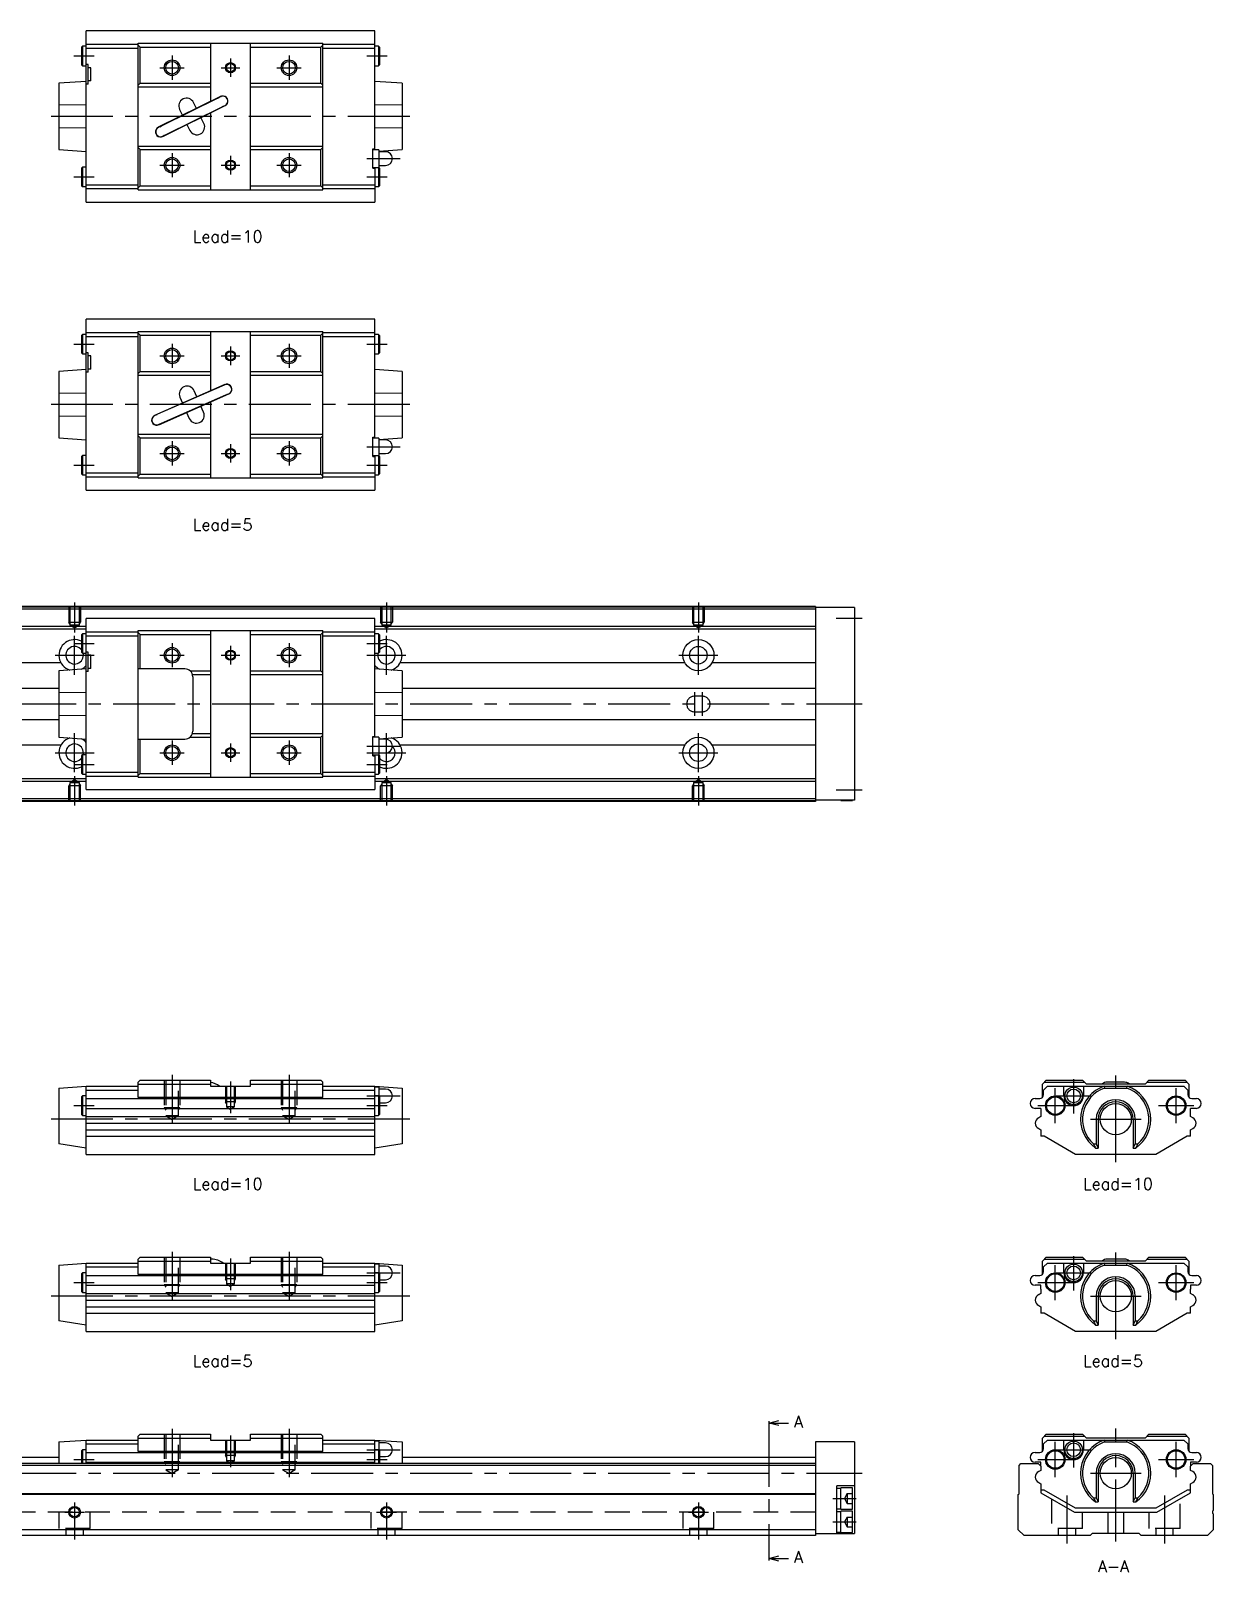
# Model space of a CAD drawing. Extents: x -1 to 521, y -8 to 396.
# Drawn here: x 217.9 to 521.1, y 0.6 to 395.8 of the extents above; entities that cross this region are included whole.
import ezdxf

# ---------------------------------------------------------------- set-up
doc = ezdxf.new("R2010")
doc.units = 0
doc.header["$LTSCALE"] = 0.5
doc.linetypes.add('CENTER', pattern=[50.8, 31.75, -6.35, 6.35, -6.35])
doc.linetypes.add('DASHED', pattern=[19.05, 12.7, -6.35])
for name, color, linetype in [('MSM_CENTER', 1, 'CENTER'), ('MSM_CONTINUOUS', 7, 'CONTINUOUS'), ('MSM_DASHED', 4, 'DASHED'), ('MSM_NARROW', 5, 'CONTINUOUS'), ('MSM_PART_NUMBER', 7, 'CONTINUOUS')]:
    doc.layers.add(name, color=color, linetype=linetype)
doc.styles.get("Standard").update_dxf_attribs({"font": 'txt.shx', "height": 1, "bigfont": 'bigfont.shx'})

msp = doc.modelspace()

# ---------------------------------------------------------------- linework, layer by layer
at = {"layer": 'MSM_CENTER'}
for p, q in [((228.91, 389.38), (234.11, 389.38)), ((254.11, 389.48), (254.11, 383.28)), ((269.11, 388.75), (269.11, 384.02)), ((284.11, 389.48), (284.11, 383.28)), ((304.11, 389.38), (309.31, 389.38)), ((251.01, 386.38), (257.21, 386.38)), ((266.74, 386.38), (271.47, 386.38)), ((281.01, 386.38), (287.21, 386.38)), ((315.11, 373.88), (223.11, 373.88)), ((254.11, 364.48), (254.11, 358.28)), ((269.11, 363.75), (269.11, 359.02)), ((284.11, 364.48), (284.11, 358.28)), ((251.01, 361.38), (257.21, 361.38)), ((266.74, 361.38), (271.47, 361.38)), ((281.01, 361.38), (287.21, 361.38)), ((304.11, 363.08), (312.61, 363.08)), ((228.91, 358.38), (234.11, 358.38)), ((304.11, 358.38), (309.31, 358.38)), ((228.91, 315.48), (234.11, 315.48)), ((251.01, 312.48), (257.21, 312.48)), ((254.11, 315.58), (254.11, 309.38)), ((266.74, 312.48), (271.47, 312.48)), ((269.11, 314.85), (269.11, 310.12)), ((281.01, 312.48), (287.21, 312.48)), ((284.11, 315.58), (284.11, 309.38)), ((304.11, 315.48), (309.31, 315.48)), ((315.11, 299.98), (223.11, 299.98)), ((254.11, 290.58), (254.11, 284.38)), ((269.11, 289.85), (269.11, 285.12)), ((284.11, 290.58), (284.11, 284.38)), ((304.11, 289.18), (312.61, 289.18)), ((251.01, 287.48), (257.21, 287.48)), ((266.74, 287.48), (271.47, 287.48)), ((281.01, 287.48), (287.21, 287.48)), ((228.91, 284.48), (234.11, 284.48)), ((304.11, 284.48), (309.31, 284.48)), ((229.11, 249.23), (229.11, 241.6)), ((309.11, 249.23), (309.11, 241.6)), ((389.11, 249.23), (389.11, 241.6)), ((424.41, 245.23), (431.11, 245.23)), ((228.91, 238.73), (234.11, 238.73)), ((229.11, 230.73), (229.11, 240.73)), ((254.11, 238.83), (254.11, 232.63)), ((269.11, 238.1), (269.11, 233.37)), ((284.11, 238.83), (284.11, 232.63)), ((304.11, 238.73), (309.31, 238.73)), ((309.11, 230.73), (309.11, 240.73)), ((389.11, 230.73), (389.11, 240.73)), ((224.11, 235.73), (234.11, 235.73)), ((251.01, 235.73), (257.21, 235.73)), ((266.74, 235.73), (271.47, 235.73)), ((281.01, 235.73), (287.21, 235.73)), ((304.11, 235.73), (314.11, 235.73)), ((384.11, 235.73), (394.11, 235.73)), ((388.11, 226.23), (388.11, 220.23)), ((390.11, 226.23), (390.11, 220.23)), ((86.61, 223.23), (431.11, 223.23)), ((229.11, 205.73), (229.11, 215.73)), ((254.11, 213.83), (254.11, 207.63)), ((284.11, 213.83), (284.11, 207.63)), ((309.11, 205.73), (309.11, 215.73)), ((389.11, 205.73), (389.11, 215.73)), ((224.11, 210.73), (234.11, 210.73)), ((251.01, 210.73), (257.21, 210.73)), ((266.74, 210.73), (271.47, 210.73)), ((269.11, 213.1), (269.11, 208.37)), ((281.01, 210.73), (287.21, 210.73)), ((304.11, 212.43), (312.61, 212.43)), ((304.11, 210.73), (314.11, 210.73)), ((384.11, 210.73), (394.11, 210.73)), ((228.91, 207.73), (234.11, 207.73)), ((304.11, 207.73), (309.31, 207.73)), ((229.11, 204.74), (229.11, 197.23)), ((309.11, 204.74), (309.11, 197.23)), ((389.11, 204.74), (389.11, 197.23)), ((424.41, 201.23), (431.11, 201.23)), ((254.11, 128.1), (254.11, 115.71)), ((284.11, 128.1), (284.11, 115.71)), ((485.35, 127), (485.35, 118.25)), ((496.15, 105.75), (496.15, 128.05)), ((269.11, 126.45), (269.11, 118.29)), ((304.11, 122.75), (312.61, 122.75)), ((480.65, 115.75), (480.65, 124.75)), ((480.85, 122.75), (489.85, 122.75)), ((511.65, 115.75), (511.65, 124.75)), ((228.91, 120.25), (234.11, 120.25)), ((304.11, 120.25), (309.31, 120.25)), ((476.15, 120.25), (485.15, 120.25)), ((507.15, 120.25), (516.15, 120.25)), ((315.11, 116.75), (223.11, 116.75)), ((489.65, 116.75), (502.65, 116.75)), ((254.11, 82.72), (254.11, 70.34)), ((269.11, 81.07), (269.11, 72.91)), ((284.11, 82.72), (284.11, 70.34)), ((480.65, 70.37), (480.65, 79.37)), ((485.35, 81.62), (485.35, 72.87)), ((496.15, 60.37), (496.15, 82.67)), ((511.65, 70.37), (511.65, 79.37)), ((304.11, 77.37), (312.61, 77.37)), ((480.85, 77.37), (489.85, 77.37)), ((315.11, 71.37), (223.11, 71.37)), ((228.91, 74.87), (234.11, 74.87)), ((304.11, 74.87), (309.31, 74.87)), ((476.15, 74.87), (485.15, 74.87)), ((489.65, 71.37), (502.65, 71.37)), ((507.15, 74.87), (516.15, 74.87)), ((254.11, 37.35), (254.11, 24.96)), ((269.11, 35.7), (269.11, 27.54)), ((284.11, 37.35), (284.11, 24.96)), ((407.2, 38.36), (407.2, 4.63)), ((485.35, 36.25), (485.35, 27.5)), ((496.15, 8.5), (496.15, 37.5)), ((304.11, 32), (312.61, 32)), ((480.65, 25), (480.65, 34)), ((480.85, 32), (489.85, 32)), ((511.65, 25), (511.65, 34)), ((228.91, 29.5), (234.11, 29.5)), ((304.11, 29.5), (309.31, 29.5)), ((476.15, 29.5), (485.15, 29.5)), ((507.15, 29.5), (516.15, 29.5)), ((86.61, 26), (431.11, 26)), ((489.65, 26), (502.65, 26)), ((483.65, 20.29), (483.65, 8)), ((508.65, 20.29), (508.65, 8)), ((226.57, 16), (231.64, 16)), ((229.11, 18.5), (229.11, 9)), ((306.57, 16), (311.64, 16)), ((309.11, 18.5), (309.11, 9)), ((386.53, 16), (391.68, 16)), ((389.11, 18.5), (389.11, 9)), ((423.61, 19.5), (429.61, 19.5)), ((423.61, 13.5), (429.61, 13.5))]:
    msp.add_line(p, q, dxfattribs=at)
at = {"layer": 'MSM_CONTINUOUS'}
for p, q in [((306.11, 395.83), (232.11, 395.83)), ((232.11, 351.93), (232.11, 395.83)), ((306.11, 365.33), (306.11, 395.83)), ((231.16, 391.88), (230.91, 391.63)), ((230.91, 391.63), (230.91, 387.13)), ((232.11, 391.88), (231.16, 391.88)), ((231.16, 391.88), (231.16, 386.88)), ((232.11, 392.38), (245.41, 392.38)), ((232.11, 391.38), (245.41, 391.38)), ((245.41, 355.08), (245.41, 392.68)), ((245.41, 392.68), (292.81, 392.68)), ((245.91, 391.68), (245.41, 392.18)), ((245.91, 382.38), (245.91, 391.68)), ((245.91, 391.68), (264.01, 391.68)), ((264.01, 392.68), (264.01, 377.73)), ((274.21, 355.08), (274.21, 392.68)), ((274.21, 391.68), (292.31, 391.68)), ((292.81, 392.18), (292.31, 391.68)), ((292.31, 382.38), (292.31, 391.68)), ((292.81, 355.08), (292.81, 392.68)), ((292.81, 392.38), (306.11, 392.38)), ((292.81, 391.38), (306.11, 391.38)), ((307.06, 391.88), (306.11, 391.88)), ((307.06, 391.88), (307.06, 386.88)), ((307.31, 391.63), (307.06, 391.88)), ((307.31, 391.63), (307.31, 387.13)), ((230.91, 387.13), (231.16, 386.88)), ((231.16, 386.88), (232.11, 386.88)), ((232.61, 387.18), (232.11, 387.18)), ((232.61, 382.18), (232.61, 387.18)), ((233.31, 386.38), (232.61, 386.38)), ((233.31, 382.98), (233.31, 386.38)), ((306.11, 386.88), (307.06, 386.88)), ((307.06, 386.88), (307.31, 387.13)), ((232.11, 382.88), (225.11, 382.38)), ((225.11, 382.38), (225.11, 365.38)), ((232.61, 382.18), (232.11, 382.18)), ((233.31, 382.98), (232.61, 382.98)), ((245.41, 381.88), (245.91, 382.38)), ((245.41, 381.48), (264.01, 381.48)), ((245.91, 382.38), (264.01, 382.38)), ((274.21, 382.38), (292.31, 382.38)), ((274.21, 381.48), (292.81, 381.48)), ((292.31, 382.38), (292.81, 381.88)), ((313.11, 382.38), (306.11, 382.88)), ((313.11, 382.38), (313.11, 365.38)), ((232.11, 376.84), (225.11, 376.76)), ((266.58, 379), (250.58, 371.1)), ((265.87, 378.59), (251.34, 371.42)), ((251.73, 368.77), (267.73, 376.67)), ((252.44, 369.18), (266.98, 376.35)), ((256.03, 375.69), (256.79, 374.16)), ((260.37, 375.93), (259.62, 377.46)), ((265.87, 378.59), (266.2, 378.72)), ((266.6, 378.95), (266.29, 378.8)), ((267.28, 376.54), (266.98, 376.35)), ((267.39, 376.55), (267.71, 376.71)), ((313.11, 376.76), (306.11, 376.84)), ((257.94, 371.83), (258.69, 370.31)), ((262.28, 372.08), (261.52, 373.6)), ((264.01, 374.83), (264.01, 355.08)), ((225.11, 371.01), (232.11, 370.93)), ((250.92, 371.21), (250.6, 371.05)), ((251.03, 371.23), (251.34, 371.42)), ((251.71, 368.81), (252.02, 368.97)), ((252.11, 369.05), (252.44, 369.18)), ((306.11, 370.93), (313.11, 371.01)), ((225.11, 365.38), (232.11, 364.88)), ((245.41, 366.28), (264.01, 366.28)), ((245.91, 365.38), (245.41, 365.88)), ((245.91, 365.38), (264.01, 365.38)), ((245.91, 356.08), (245.91, 365.38)), ((274.21, 366.28), (292.81, 366.28)), ((274.21, 365.38), (292.31, 365.38)), ((292.81, 365.88), (292.31, 365.38)), ((292.31, 356.08), (292.31, 365.38)), ((305.61, 365.58), (306.11, 365.58)), ((305.61, 360.58), (305.61, 365.58)), ((307.11, 365.33), (305.61, 365.33)), ((307.11, 364.95), (313.11, 365.38)), ((307.11, 365.33), (307.11, 360.83)), ((308.86, 364.83), (307.11, 364.83)), ((231.16, 360.88), (230.91, 360.63)), ((230.91, 360.63), (230.91, 356.13)), ((231.16, 360.88), (231.16, 355.88)), ((232.11, 360.88), (231.16, 360.88)), ((305.61, 360.83), (307.11, 360.83)), ((305.61, 360.58), (306.11, 360.58)), ((306.11, 360.83), (306.11, 351.93)), ((307.06, 360.83), (307.06, 355.88)), ((307.11, 361.33), (308.86, 361.33)), ((307.31, 360.63), (307.11, 360.83)), ((307.31, 360.63), (307.31, 356.13)), ((230.91, 356.13), (231.16, 355.88)), ((231.16, 355.88), (232.11, 355.88)), ((232.11, 356.38), (245.41, 356.38)), ((245.41, 355.58), (245.91, 356.08)), ((245.91, 356.08), (264.01, 356.08)), ((274.21, 356.08), (292.31, 356.08)), ((292.31, 356.08), (292.81, 355.58)), ((292.81, 356.38), (306.11, 356.38)), ((306.11, 355.88), (307.06, 355.88)), ((307.06, 355.88), (307.31, 356.13)), ((232.11, 355.38), (245.41, 355.38)), ((232.11, 351.93), (306.11, 351.93)), ((245.41, 355.08), (292.81, 355.08)), ((292.81, 355.38), (306.11, 355.38)), ((306.11, 321.93), (232.11, 321.93)), ((232.11, 278.03), (232.11, 321.93)), ((306.11, 291.43), (306.11, 321.93)), ((231.16, 317.98), (230.91, 317.73)), ((230.91, 317.73), (230.91, 313.23)), ((232.11, 317.98), (231.16, 317.98)), ((231.16, 317.98), (231.16, 312.98)), ((232.11, 318.48), (245.41, 318.48)), ((232.11, 317.48), (245.41, 317.48)), ((245.41, 281.18), (245.41, 318.78)), ((245.41, 318.78), (292.81, 318.78)), ((245.91, 317.78), (245.41, 318.28)), ((245.91, 308.48), (245.91, 317.78)), ((245.91, 317.78), (264.01, 317.78)), ((264.01, 318.78), (264.01, 303.53)), ((274.21, 281.18), (274.21, 318.78)), ((274.21, 317.78), (292.31, 317.78)), ((292.81, 318.28), (292.31, 317.78)), ((292.31, 308.48), (292.31, 317.78)), ((292.81, 281.18), (292.81, 318.78)), ((292.81, 318.48), (306.11, 318.48)), ((292.81, 317.48), (306.11, 317.48)), ((307.06, 317.98), (306.11, 317.98)), ((307.06, 317.98), (307.06, 312.98)), ((307.31, 317.73), (307.06, 317.98)), ((307.31, 317.73), (307.31, 313.23)), ((230.91, 313.23), (231.16, 312.98)), ((231.16, 312.98), (232.11, 312.98)), ((232.61, 313.28), (232.11, 313.28)), ((232.61, 308.28), (232.61, 313.28)), ((233.31, 312.48), (232.61, 312.48)), ((233.31, 309.08), (233.31, 312.48)), ((306.11, 312.98), (307.06, 312.98)), ((307.06, 312.98), (307.31, 313.23)), ((232.11, 308.98), (225.11, 308.48)), ((225.11, 308.48), (225.11, 291.48)), ((232.61, 308.28), (232.11, 308.28)), ((233.31, 309.08), (232.61, 309.08)), ((245.41, 307.98), (245.91, 308.48)), ((245.91, 308.48), (264.01, 308.48)), ((274.21, 308.48), (292.31, 308.48)), ((292.31, 308.48), (292.81, 307.98)), ((313.11, 308.48), (306.11, 308.98)), ((313.11, 308.48), (313.11, 291.48)), ((245.41, 307.58), (264.01, 307.58)), ((267.63, 305.12), (249.63, 297.22)), ((266.9, 304.75), (250.4, 297.51)), ((267.65, 305.08), (267.33, 304.93)), ((274.21, 307.58), (292.81, 307.58)), ((232.11, 302.94), (225.11, 302.86)), ((250.68, 294.84), (268.68, 302.74)), ((251.41, 295.22), (267.91, 302.46)), ((256.12, 301.93), (256.8, 300.37)), ((260.46, 301.98), (259.78, 303.53)), ((264.01, 300.69), (264.01, 281.18)), ((268.33, 302.64), (268.66, 302.79)), ((313.11, 302.86), (306.11, 302.94)), ((225.11, 297.11), (232.11, 297.03)), ((249.98, 297.32), (249.65, 297.18)), ((257.85, 297.99), (258.53, 296.43)), ((262.19, 298.04), (261.51, 299.6)), ((306.11, 297.03), (313.11, 297.11)), ((250.66, 294.89), (250.98, 295.03)), ((225.11, 291.48), (232.11, 290.98)), ((245.41, 292.38), (264.01, 292.38)), ((245.91, 291.48), (245.41, 291.98)), ((245.91, 291.48), (264.01, 291.48)), ((245.91, 282.18), (245.91, 291.48)), ((274.21, 292.38), (292.81, 292.38)), ((274.21, 291.48), (292.31, 291.48)), ((292.81, 291.98), (292.31, 291.48)), ((292.31, 282.18), (292.31, 291.48)), ((305.61, 291.68), (306.11, 291.68)), ((305.61, 286.68), (305.61, 291.68)), ((307.11, 291.43), (305.61, 291.43)), ((307.11, 291.05), (313.11, 291.48)), ((307.11, 291.43), (307.11, 286.93)), ((308.86, 290.93), (307.11, 290.93)), ((231.16, 286.98), (230.91, 286.73)), ((230.91, 286.73), (230.91, 282.23)), ((231.16, 286.98), (231.16, 281.98)), ((232.11, 286.98), (231.16, 286.98)), ((305.61, 286.93), (307.11, 286.93)), ((305.61, 286.68), (306.11, 286.68)), ((306.11, 286.93), (306.11, 278.03)), ((307.06, 286.93), (307.06, 281.98)), ((307.11, 287.43), (308.86, 287.43)), ((307.31, 286.73), (307.11, 286.93)), ((307.31, 286.73), (307.31, 282.23)), ((230.91, 282.23), (231.16, 281.98)), ((231.16, 281.98), (232.11, 281.98)), ((232.11, 282.48), (245.41, 282.48)), ((232.11, 281.48), (245.41, 281.48)), ((245.41, 281.68), (245.91, 282.18)), ((245.41, 281.18), (292.81, 281.18)), ((245.91, 282.18), (264.01, 282.18)), ((274.21, 282.18), (292.31, 282.18)), ((292.31, 282.18), (292.81, 281.68)), ((292.81, 282.48), (306.11, 282.48)), ((292.81, 281.48), (306.11, 281.48)), ((306.11, 281.98), (307.06, 281.98)), ((307.06, 281.98), (307.31, 282.23)), ((232.11, 278.03), (306.11, 278.03)), ((419.11, 248.23), (119.11, 248.23)), ((419.11, 248.03), (119.11, 248.03)), ((419.11, 247.53), (119.11, 247.53)), ((306.11, 245.18), (232.11, 245.18)), ((232.11, 201.28), (232.11, 245.18)), ((306.11, 214.68), (306.11, 245.18)), ((419.11, 248.23), (419.11, 198.23)), ((429.11, 247.93), (419.11, 247.93)), ((425.61, 247.93), (425.61, 247.98)), ((428.61, 247.98), (425.61, 247.98)), ((428.61, 247.93), (428.61, 247.98)), ((429.11, 247.93), (429.11, 198.53)), ((232.11, 243.13), (119.11, 243.13)), ((232.11, 242.43), (119.11, 242.43)), ((231.16, 241.23), (230.91, 240.98)), ((232.11, 241.23), (231.16, 241.23)), ((231.16, 241.23), (231.16, 236.23)), ((232.11, 241.73), (245.41, 241.73)), ((245.41, 242.03), (292.81, 242.03)), ((245.41, 204.43), (245.41, 242.03)), ((245.91, 241.03), (245.41, 241.53)), ((264.01, 242.03), (264.01, 204.43)), ((274.21, 204.43), (274.21, 242.03)), ((292.81, 241.53), (292.31, 241.03)), ((292.81, 204.43), (292.81, 242.03)), ((292.81, 241.73), (306.11, 241.73)), ((419.11, 243.13), (306.11, 243.13)), ((419.11, 242.43), (306.11, 242.43)), ((307.06, 241.23), (306.11, 241.23)), ((307.06, 241.23), (307.06, 236.23)), ((307.31, 240.98), (307.06, 241.23)), ((230.91, 240.98), (230.91, 236.48)), ((232.11, 240.73), (245.41, 240.73)), ((245.91, 241.03), (264.01, 241.03)), ((245.91, 232.23), (245.91, 241.03)), ((274.21, 241.03), (292.31, 241.03)), ((292.31, 231.73), (292.31, 241.03)), ((292.81, 240.73), (306.11, 240.73)), ((307.31, 240.98), (307.31, 236.48)), ((225.62, 233.77), (152.59, 233.77)), ((230.91, 236.48), (231.16, 236.23)), ((231.16, 236.23), (232.11, 236.23)), ((232.61, 236.53), (232.11, 236.53)), ((232.61, 231.53), (232.61, 236.53)), ((233.31, 235.73), (232.61, 235.73)), ((233.31, 232.33), (233.31, 235.73)), ((306.11, 236.23), (307.06, 236.23)), ((307.06, 236.23), (307.31, 236.48)), ((385.62, 233.77), (312.59, 233.77)), ((419.11, 233.77), (392.59, 233.77)), ((232.11, 232.23), (225.11, 231.73)), ((225.11, 231.73), (225.11, 214.73)), ((232.61, 231.53), (232.11, 231.53)), ((233.31, 232.33), (232.61, 232.33)), ((257.41, 232.23), (245.41, 232.23)), ((258.73, 231.73), (264.01, 231.73)), ((259.31, 230.83), (264.01, 230.83)), ((259.41, 230.23), (259.41, 216.23)), ((274.21, 231.73), (292.31, 231.73)), ((274.21, 230.83), (292.81, 230.83)), ((292.31, 231.73), (292.81, 231.23)), ((313.11, 231.73), (306.11, 232.23)), ((313.11, 231.73), (313.11, 214.73)), ((225.11, 227.23), (128.61, 227.23)), ((232.11, 226.19), (225.11, 226.11)), ((313.11, 226.11), (306.11, 226.19)), ((419.11, 227.23), (313.11, 227.23)), ((128.61, 219.23), (225.11, 219.23)), ((225.11, 220.36), (232.11, 220.28)), ((306.11, 220.28), (313.11, 220.36)), ((313.11, 219.23), (419.11, 219.23)), ((225.11, 214.73), (232.11, 214.23)), ((245.41, 214.23), (257.41, 214.23)), ((245.91, 205.43), (245.91, 214.23)), ((258.73, 214.73), (264.01, 214.73)), ((259.31, 215.63), (264.01, 215.63)), ((274.21, 215.63), (292.81, 215.63)), ((274.21, 214.73), (292.31, 214.73)), ((292.81, 215.23), (292.31, 214.73)), ((292.31, 205.43), (292.31, 214.73)), ((305.61, 214.93), (306.11, 214.93)), ((305.61, 209.93), (305.61, 214.93)), ((307.11, 214.68), (305.61, 214.68)), ((307.11, 214.3), (313.11, 214.73)), ((307.11, 214.68), (307.11, 210.18)), ((308.86, 214.18), (307.11, 214.18)), ((225.62, 212.69), (152.59, 212.69)), ((231.16, 210.23), (230.91, 209.98)), ((230.91, 209.98), (230.91, 205.48)), ((231.16, 210.23), (231.16, 205.23)), ((232.11, 210.23), (231.16, 210.23)), ((305.61, 210.18), (307.11, 210.18)), ((305.61, 209.93), (306.11, 209.93)), ((306.11, 210.18), (306.11, 201.28)), ((307.06, 210.18), (307.06, 205.23)), ((307.11, 210.68), (308.86, 210.68)), ((307.31, 209.98), (307.11, 210.18)), ((307.31, 209.98), (307.31, 205.48)), ((385.62, 212.69), (312.59, 212.69)), ((419.11, 212.69), (392.59, 212.69)), ((232.11, 205.73), (245.41, 205.73)), ((292.81, 205.73), (306.11, 205.73)), ((232.11, 204.03), (119.11, 204.03)), ((232.11, 203.33), (119.11, 203.33)), ((230.91, 205.48), (231.16, 205.23)), ((231.16, 205.23), (232.11, 205.23)), ((232.11, 204.73), (245.41, 204.73)), ((245.41, 204.93), (245.91, 205.43)), ((245.41, 204.43), (292.81, 204.43)), ((245.91, 205.43), (264.01, 205.43)), ((274.21, 205.43), (292.31, 205.43)), ((292.31, 205.43), (292.81, 204.93)), ((292.81, 204.73), (306.11, 204.73)), ((306.11, 205.23), (307.06, 205.23)), ((419.11, 204.03), (306.11, 204.03)), ((419.11, 203.33), (306.11, 203.33)), ((307.06, 205.23), (307.31, 205.48)), ((419.11, 198.93), (119.11, 198.93)), ((419.11, 198.43), (119.11, 198.43)), ((419.11, 198.23), (119.11, 198.23)), ((232.11, 201.28), (306.11, 201.28)), ((429.11, 198.53), (419.11, 198.53)), ((425.61, 198.48), (428.61, 198.48)), ((428.61, 198.48), (428.61, 198.53)), ((245.41, 126.25), (245.91, 126.75)), ((245.91, 126.75), (264.01, 126.75)), ((264.01, 126.75), (264.01, 125.25)), ((274.21, 125.25), (274.21, 126.75)), ((274.21, 126.75), (292.31, 126.75)), ((292.31, 126.75), (292.81, 126.25)), ((478.34, 126.75), (477.34, 125.75)), ((478.34, 126.75), (487.65, 126.75)), ((488.55, 125.85), (487.65, 126.75)), ((504.65, 126.75), (503.75, 125.85)), ((504.65, 126.75), (513.94, 126.75)), ((514.94, 125.75), (513.94, 126.75)), ((225.11, 124.75), (232.11, 125.25)), ((225.11, 124.75), (225.11, 110.43)), ((231.16, 122.75), (230.91, 122.5)), ((232.11, 122.75), (231.16, 122.75)), ((231.16, 122.75), (231.16, 117.75)), ((232.11, 125.25), (245.41, 125.25)), ((232.11, 107.75), (232.11, 125.25)), ((232.11, 124.25), (245.41, 124.25)), ((245.41, 122.33), (245.41, 126.25)), ((245.41, 125.75), (264.01, 125.75)), ((264.01, 125.25), (274.21, 125.25)), ((274.21, 125.75), (292.81, 125.75)), ((292.81, 122.33), (292.81, 126.25)), ((292.81, 125.25), (306.11, 125.25)), ((292.81, 124.25), (306.11, 124.25)), ((306.11, 125.25), (313.11, 124.75)), ((306.11, 107.75), (306.11, 125.25)), ((307.11, 125), (306.11, 125)), ((307.06, 122.75), (306.11, 122.75)), ((307.31, 122.5), (307.06, 122.75)), ((307.06, 122.75), (307.06, 117.75)), ((307.11, 125), (307.11, 122.7)), ((308.86, 124.5), (307.11, 124.5)), ((313.11, 124.75), (313.11, 110.43)), ((477.34, 122.33), (477.34, 125.75)), ((477.65, 124.25), (478.65, 125.25)), ((477.65, 123.05), (477.65, 124.25)), ((477.84, 126.25), (488.15, 126.25)), ((478.65, 125.25), (513.65, 125.25)), ((482.85, 122.75), (482.85, 125.25)), ((487.85, 125.25), (487.85, 122.75)), ((488.55, 125.85), (503.75, 125.85)), ((493.19, 125.25), (493.27, 124.75)), ((493.27, 124.75), (499.02, 124.75)), ((493.9, 126.25), (493.83, 126.24)), ((498.39, 126.25), (493.9, 126.25)), ((499.02, 124.75), (499.1, 125.25)), ((504.15, 126.25), (514.44, 126.25)), ((513.65, 125.25), (514.65, 124.25)), ((514.65, 124.25), (514.65, 123.05)), ((514.94, 125.75), (514.94, 122.33)), ((230.91, 122.5), (230.91, 118)), ((232.11, 122.05), (306.11, 122.05)), ((232.11, 119.55), (306.11, 119.55)), ((292.81, 122.33), (245.41, 122.33)), ((307.31, 122.5), (307.31, 118)), ((307.31, 121), (308.86, 121)), ((475.45, 122.05), (476.65, 122.05)), ((476.95, 119.55), (475.45, 119.55)), ((476.95, 119.55), (476.95, 117.47)), ((516.85, 119.55), (515.35, 119.55)), ((515.35, 117.47), (515.35, 119.55)), ((515.65, 122.05), (516.85, 122.05)), ((230.91, 118), (231.16, 117.75)), ((231.16, 117.75), (232.11, 117.75)), ((232.11, 117.47), (306.11, 117.47)), ((232.11, 115.75), (306.11, 115.75)), ((306.11, 117.75), (307.06, 117.75)), ((307.06, 117.75), (307.31, 118)), ((476.95, 117.47), (476.39, 117.15)), ((491.15, 116.75), (491.15, 110.43)), ((491.65, 116.75), (491.65, 109.37)), ((500.65, 116.75), (500.65, 109.37)), ((501.15, 116.75), (501.15, 110.43)), ((515.91, 117.15), (515.35, 117.47)), ((232.11, 114.02), (306.11, 114.02)), ((232.11, 112.41), (306.11, 112.41)), ((476.39, 114.35), (476.95, 114.02)), ((476.95, 114.02), (476.95, 112.41)), ((477.8, 112.41), (476.95, 112.41)), ((485.87, 107.75), (477.8, 112.41)), ((514.5, 112.41), (506.42, 107.75)), ((515.35, 112.41), (514.5, 112.41)), ((515.35, 114.02), (515.91, 114.35)), ((515.35, 112.41), (515.35, 114.02)), ((232.11, 109.37), (225.11, 110.43)), ((232.11, 107.75), (306.11, 107.75)), ((313.11, 110.43), (306.11, 109.37)), ((506.42, 107.75), (485.87, 107.75)), ((490.46, 110.43), (491.15, 110.43)), ((490.99, 109.37), (491.65, 109.37)), ((491.15, 110.43), (491.65, 109.37)), ((500.65, 109.37), (501.15, 110.43)), ((500.65, 109.37), (501.3, 109.37)), ((501.15, 110.43), (501.83, 110.43)), ((225.11, 79.37), (232.11, 79.87)), ((225.11, 79.37), (225.11, 65.05)), ((232.11, 79.87), (245.41, 79.87)), ((232.11, 62.37), (232.11, 79.87)), ((245.41, 80.87), (245.91, 81.37)), ((245.41, 76.96), (245.41, 80.87)), ((245.41, 80.37), (264.01, 80.37)), ((245.91, 81.37), (264.01, 81.37)), ((264.01, 81.37), (264.01, 79.87)), ((264.26, 80.87), (264.01, 80.87)), ((264.01, 79.87), (274.21, 79.87)), ((274.21, 79.87), (274.21, 81.37)), ((274.21, 81.37), (292.31, 81.37)), ((274.21, 80.37), (292.81, 80.37)), ((292.31, 81.37), (292.81, 80.87)), ((292.81, 76.96), (292.81, 80.87)), ((292.81, 79.87), (306.11, 79.87)), ((306.11, 79.87), (313.11, 79.37)), ((306.11, 62.37), (306.11, 79.87)), ((307.11, 79.62), (306.11, 79.62)), ((307.11, 79.62), (307.11, 77.32)), ((308.86, 79.12), (307.11, 79.12)), ((313.11, 79.37), (313.11, 65.05)), ((478.34, 81.37), (477.34, 80.37)), ((477.34, 76.96), (477.34, 80.37)), ((477.65, 78.87), (478.65, 79.87)), ((477.84, 80.87), (488.15, 80.87)), ((478.34, 81.37), (487.65, 81.37)), ((478.65, 79.87), (513.65, 79.87)), ((482.85, 77.37), (482.85, 79.87)), ((488.55, 80.47), (487.65, 81.37)), ((487.85, 79.87), (487.85, 77.37)), ((488.55, 80.47), (503.75, 80.47)), ((493.19, 79.87), (493.27, 79.37)), ((493.27, 79.37), (499.02, 79.37)), ((493.9, 80.87), (493.83, 80.87)), ((498.39, 80.87), (493.9, 80.87)), ((499.02, 79.37), (499.1, 79.87)), ((504.65, 81.37), (503.75, 80.47)), ((504.15, 80.87), (514.44, 80.87)), ((504.65, 81.37), (513.94, 81.37)), ((513.65, 79.87), (514.65, 78.87)), ((514.94, 80.37), (513.94, 81.37)), ((514.94, 80.37), (514.94, 76.96)), ((231.16, 77.37), (230.91, 77.12)), ((230.91, 77.12), (230.91, 72.62)), ((232.11, 77.37), (231.16, 77.37)), ((231.16, 77.37), (231.16, 72.37)), ((232.11, 78.87), (245.41, 78.87)), ((232.11, 76.67), (306.11, 76.67)), ((292.81, 76.96), (245.41, 76.96)), ((292.81, 78.87), (306.11, 78.87)), ((307.06, 77.37), (306.11, 77.37)), ((307.31, 77.12), (307.06, 77.37)), ((307.06, 77.37), (307.06, 72.37)), ((307.31, 77.12), (307.31, 72.62)), ((307.31, 75.62), (308.86, 75.62)), ((475.45, 76.67), (476.65, 76.67)), ((477.65, 77.67), (477.65, 78.87)), ((514.65, 78.87), (514.65, 77.67)), ((515.65, 76.67), (516.85, 76.67)), ((230.91, 72.62), (231.16, 72.37)), ((231.16, 72.37), (232.11, 72.37)), ((232.11, 74.17), (306.11, 74.17)), ((232.11, 72.1), (306.11, 72.1)), ((306.11, 72.37), (307.06, 72.37)), ((307.06, 72.37), (307.31, 72.62)), ((476.95, 74.17), (475.45, 74.17)), ((476.95, 72.1), (476.39, 71.77)), ((476.95, 73.17), (476.95, 74.17)), ((476.95, 73.17), (476.95, 72.1)), ((491.15, 71.37), (491.15, 65.05)), ((491.65, 71.37), (491.65, 63.99)), ((500.65, 71.37), (500.65, 63.99)), ((501.15, 71.37), (501.15, 65.05)), ((516.85, 74.17), (515.35, 74.17)), ((515.35, 74.17), (515.35, 73.17)), ((515.35, 72.1), (515.35, 73.17)), ((515.91, 71.77), (515.35, 72.1)), ((232.11, 70.37), (306.11, 70.37)), ((232.11, 68.65), (306.11, 68.65)), ((476.39, 68.97), (476.95, 68.65)), ((476.95, 68.65), (476.95, 67.04)), ((515.35, 68.65), (515.91, 68.97)), ((515.35, 67.04), (515.35, 68.65)), ((232.11, 63.99), (225.11, 65.05)), ((232.11, 67.04), (306.11, 67.04)), ((313.11, 65.05), (306.11, 63.99)), ((477.8, 67.04), (476.95, 67.04)), ((485.87, 62.37), (477.8, 67.04)), ((490.46, 65.05), (491.15, 65.05)), ((490.99, 63.99), (491.65, 63.99)), ((491.15, 65.05), (491.65, 63.99)), ((500.65, 63.99), (501.15, 65.05)), ((500.65, 63.99), (501.3, 63.99)), ((501.15, 65.05), (501.83, 65.05)), ((514.5, 67.04), (506.42, 62.37)), ((515.35, 67.04), (514.5, 67.04)), ((232.11, 62.37), (306.11, 62.37)), ((506.42, 62.37), (485.87, 62.37)), ((407.2, 38.86), (409.7, 39.53)), ((245.41, 35.5), (245.91, 36)), ((245.91, 36), (264.01, 36)), ((264.01, 36), (264.01, 34.5)), ((274.21, 34.5), (274.21, 36)), ((274.21, 36), (292.31, 36)), ((292.31, 36), (292.81, 35.5)), ((407.2, 39.36), (407.2, 38.36)), ((409.7, 38.19), (407.2, 38.86)), ((407.2, 38.86), (412.2, 38.86)), ((478.34, 36), (477.34, 35)), ((478.34, 36), (487.65, 36)), ((488.55, 35.1), (487.65, 36)), ((504.65, 36), (503.75, 35.1)), ((504.65, 36), (513.94, 36)), ((514.94, 35), (513.94, 36)), ((225.11, 34), (232.11, 34.5)), ((225.11, 34), (225.11, 28.5)), ((231.16, 32), (230.91, 31.75)), ((230.91, 31.75), (230.91, 28.5)), ((232.11, 32), (231.16, 32)), ((231.16, 32), (231.16, 28.5)), ((232.11, 28.5), (232.11, 34.5)), ((232.11, 34.5), (245.41, 34.5)), ((232.11, 33.5), (245.41, 33.5)), ((245.41, 31.59), (245.41, 35.5)), ((245.41, 35), (264.01, 35)), ((264.01, 34.5), (274.21, 34.5)), ((274.21, 35), (292.81, 35)), ((292.81, 31.59), (292.81, 35.5)), ((292.81, 34.5), (306.11, 34.5)), ((292.81, 33.5), (306.11, 33.5)), ((306.11, 34.5), (313.11, 34)), ((306.11, 28.5), (306.11, 34.5)), ((307.11, 34.25), (306.11, 34.25)), ((307.06, 32), (306.11, 32)), ((307.31, 31.75), (307.06, 32)), ((307.06, 32), (307.06, 28.5)), ((307.11, 34.25), (307.11, 31.95)), ((308.86, 33.75), (307.11, 33.75)), ((307.31, 31.75), (307.31, 28.5)), ((313.11, 34), (313.11, 28.5)), ((429.11, 34), (419.11, 34)), ((419.11, 34), (419.11, 10)), ((429.11, 34), (429.11, 10.5)), ((477.34, 31.59), (477.34, 35)), ((477.65, 33.5), (478.65, 34.5)), ((477.65, 32.3), (477.65, 33.5)), ((477.84, 35.5), (488.15, 35.5)), ((478.65, 34.5), (513.65, 34.5)), ((482.85, 32), (482.85, 34.5)), ((487.85, 34.5), (487.85, 32)), ((488.55, 35.1), (503.75, 35.1)), ((493.19, 34.5), (493.27, 34)), ((493.27, 34), (499.02, 34)), ((499.02, 34), (499.1, 34.5)), ((504.15, 35.5), (514.44, 35.5)), ((513.65, 34.5), (514.65, 33.5)), ((514.65, 33.5), (514.65, 32.3)), ((514.94, 35), (514.94, 31.59)), ((419.11, 28.5), (119.11, 28.5)), ((419.11, 28), (119.11, 28)), ((225.11, 30), (123.96, 30)), ((232.11, 31.3), (306.11, 31.3)), ((232.11, 28.8), (306.11, 28.8)), ((292.81, 31.59), (245.41, 31.59)), ((307.31, 30.25), (308.86, 30.25)), ((419.11, 30), (313.11, 30)), ((471.35, 28), (471.85, 28.5)), ((471.35, 20.7), (471.35, 28)), ((471.85, 28.5), (476.25, 28.5)), ((475.45, 31.3), (476.65, 31.3)), ((476.95, 28.8), (475.45, 28.8)), ((476.25, 28.5), (476.95, 27.8)), ((476.95, 27.8), (476.95, 28.8)), ((476.95, 27.8), (476.95, 26.72)), ((515.35, 28.8), (515.35, 27.8)), ((516.85, 28.8), (515.35, 28.8)), ((515.35, 27.8), (516.05, 28.5)), ((515.35, 26.72), (515.35, 27.8)), ((515.65, 31.3), (516.85, 31.3)), ((516.05, 28.5), (520.45, 28.5)), ((520.45, 28.5), (520.95, 28)), ((520.95, 28), (520.95, 20.7)), ((476.95, 26.72), (476.39, 26.4)), ((491.15, 26), (491.15, 19.68)), ((491.65, 26), (491.65, 18.62)), ((500.65, 26), (500.65, 18.62)), ((501.15, 26), (501.15, 19.68)), ((515.91, 26.4), (515.35, 26.72)), ((419.11, 20.7), (119.11, 20.7)), ((419.11, 20.5), (119.11, 20.5)), ((424.61, 10.5), (424.61, 22.75)), ((429.11, 22.75), (424.61, 22.75)), ((425.61, 22.1), (424.61, 22.1)), ((425.61, 16.75), (425.61, 22.25)), ((428.61, 22.25), (425.61, 22.25)), ((428.61, 16.75), (428.61, 22.25)), ((471.15, 20.5), (471.35, 20.7)), ((471.15, 11.5), (471.15, 20.5)), ((476.39, 23.6), (476.95, 23.28)), ((476.95, 23.28), (476.95, 21)), ((477.8, 21.66), (476.95, 21.66)), ((476.95, 21), (485.61, 16)), ((485.87, 17), (477.8, 21.66)), ((514.5, 21.66), (506.42, 17)), ((506.68, 16), (515.35, 21)), ((515.35, 21.66), (514.5, 21.66)), ((515.35, 23.28), (515.91, 23.6)), ((515.35, 21), (515.35, 23.28)), ((520.95, 20.7), (521.15, 20.5)), ((521.15, 20.5), (521.15, 16.4)), ((424.61, 16.9), (425.61, 16.9)), ((425.61, 16.1), (424.61, 16.1)), ((425.61, 16.75), (428.61, 16.75)), ((425.61, 10.75), (425.61, 16.25)), ((428.61, 16.25), (425.61, 16.25)), ((428.61, 10.75), (428.61, 16.25)), ((485.61, 16), (506.68, 16)), ((506.42, 17), (485.87, 17)), ((490.46, 19.68), (491.15, 19.68)), ((490.99, 18.62), (491.65, 18.62)), ((491.15, 19.68), (491.65, 18.62)), ((500.65, 18.62), (501.15, 19.68)), ((500.65, 18.62), (501.3, 18.62)), ((501.15, 19.68), (501.83, 19.68)), ((521.15, 15.6), (521.15, 11.5)), ((419.11, 11.5), (111.11, 11.5)), ((419.11, 10), (119.11, 10)), ((419.11, 10.5), (429.11, 10.5)), ((424.61, 10.9), (425.61, 10.9)), ((425.61, 10.75), (428.61, 10.75)), ((472.65, 10), (471.15, 11.5)), ((489.63, 10), (472.65, 10)), ((490.13, 10.5), (489.63, 10)), ((502.15, 10.5), (490.13, 10.5)), ((502.65, 10), (502.15, 10.5)), ((519.65, 10), (502.65, 10)), ((521.15, 11.5), (519.65, 10)), ((407.2, 4.13), (409.7, 4.8)), ((407.2, 4.63), (407.2, 3.63)), ((409.7, 3.46), (407.2, 4.13)), ((407.2, 4.13), (412.2, 4.13))]:
    msp.add_line(p, q, dxfattribs=at)
for centre, radius in [((254.11, 386.38), 1.62), ((269.11, 386.38), 1.06), ((284.11, 386.38), 1.62), ((254.11, 361.38), 1.62), ((269.11, 361.38), 1.06), ((284.11, 361.38), 1.62), ((254.11, 312.48), 1.62), ((269.11, 312.48), 1.06), ((284.11, 312.48), 1.62), ((254.11, 287.48), 1.62), ((269.11, 287.48), 1.06), ((284.11, 287.48), 1.62), ((254.11, 235.73), 1.62), ((284.11, 235.73), 1.62), ((389.11, 235.73), 4), ((389.11, 235.73), 2.25), ((269.11, 235.73), 1.06), ((389.11, 210.73), 4), ((254.11, 210.73), 1.62), ((269.11, 210.73), 1.06), ((284.11, 210.73), 1.62), ((389.11, 210.73), 2.25), ((480.65, 120.25), 2.5), ((485.35, 122.75), 2.25), ((485.35, 122.75), 1.75), ((511.65, 120.25), 2.5), ((480.65, 120.25), 2.25), ((496.15, 116.75), 4), ((511.65, 120.25), 2.25), ((485.35, 77.37), 2.25), ((485.35, 77.37), 1.75), ((480.65, 74.87), 2.5), ((480.65, 74.87), 2.25), ((496.15, 71.37), 4), ((511.65, 74.87), 2.5), ((511.65, 74.87), 2.25), ((480.65, 29.5), 2.5), ((480.65, 29.5), 2.25), ((485.35, 32), 2.25), ((485.35, 32), 1.75), ((511.65, 29.5), 2.5), ((511.65, 29.5), 2.25), ((496.15, 26), 4), ((229.11, 16), 1.23), ((309.11, 16), 1.23), ((389.11, 16), 1.23)]:
    msp.add_circle(centre, radius, dxfattribs=at)
for centre, radius, start, end in [((257.83, 376.57), 2, 26.2779, 206.2779), ((267.16, 377.83), 1.3, 275.5498, 137.006), ((267.16, 377.83), 1.25, 296.2779, 116.2779), ((260.48, 371.19), 2, 206.2779, 26.2779), ((251.16, 369.93), 1.3, 95.5498, 317.006), ((251.16, 369.93), 1.25, 116.2779, 296.2779), ((308.86, 363.08), 1.75, 270, 90), ((257.95, 302.73), 2, 23.6961, 203.6961), ((268.3, 301.08), 3.92, 105.6343, 110.9103), ((268.16, 303.93), 1.3, 272.968, 134.4242), ((268.16, 303.93), 1.25, 293.6961, 113.6961), ((267.2, 304.11), 1.8, 293.3543, 304.8918), ((250.16, 296.03), 1.3, 92.968, 314.4242), ((250.16, 296.03), 1.25, 113.6961, 293.6961), ((254.11, 290.48), 7.94, 117.8361, 120.4339), ((260.36, 297.24), 2, 203.6961, 23.6961), ((250.67, 296.88), 1.82, 282.5713, 293.9767), ((308.86, 289.18), 1.75, 270, 90), ((229.11, 235.73), 4, 63.2563, 251.9374), ((229.11, 235.73), 2.25, 36.8699, 12.8396), ((309.11, 235.73), 2.25, 167.1604, 143.1301), ((309.11, 235.73), 4, 288.0626, 116.7437), ((229.11, 235.73), 4, 296.7437, 318.5904), ((257.41, 230.23), 2, 0, 90), ((309.11, 235.73), 4, 221.4096, 243.7662), ((229.11, 210.73), 4, 108.0626, 296.7437), ((229.11, 210.73), 4, 41.4096, 63.7662), ((257.41, 216.23), 2, 270, 0), ((309.11, 210.73), 4, 243.2563, 71.9374), ((308.86, 212.43), 1.75, 270, 90), ((229.11, 210.73), 2.25, 347.1604, 323.1301), ((309.11, 210.73), 2.25, 216.8699, 48.1948), ((263.29, 121.37), 4.88, 52.5564, 81.5517), ((308.86, 122.75), 1.75, 270, 90), ((476.65, 123.05), 1, 270, 0), ((485.35, 122.75), 2.5, 180, 0), ((496.15, 116.75), 9, 109.1881, 235.0848), ((496.15, 116.75), 8.5, 109.7499, 228.0214), ((493.94, 124.13), 2.12, 91.0143, 125.7914), ((498.34, 124.11), 2.14, 54.3594, 88.7845), ((496.15, 116.75), 8.5, 311.9786, 70.2501), ((496.15, 116.75), 9, 304.9152, 70.8119), ((515.65, 123.05), 1, 180, 270), ((475.45, 120.8), 1.25, 90, 270), ((496.15, 116.75), 5, 0, 180), ((496.15, 116.75), 4.5, 0, 180), ((516.85, 120.8), 1.25, 270, 90), ((477.26, 115.63), 1.75, 120.0001, 176.2321), ((477.26, 115.86), 1.75, 183.7679, 239.9999), ((515.03, 115.63), 1.75, 3.7679, 59.9999), ((515.03, 115.86), 1.75, 300.0001, 356.2321), ((497.31, 113.21), 7.4, 202.1059, 211.3183), ((494.98, 113.21), 7.4, 328.6827, 337.893), ((264.23, 75.9), 4.97, 53.0275, 89.6143), ((308.86, 77.37), 1.75, 270, 90), ((496.15, 71.37), 9, 109.1881, 235.0848), ((496.15, 71.37), 8.5, 109.7499, 228.0214), ((493.94, 78.76), 2.12, 91.0143, 125.7914), ((498.34, 78.74), 2.14, 54.3594, 88.7845), ((496.15, 71.37), 8.5, 311.9786, 70.2501), ((496.15, 71.37), 9, 304.9152, 70.8119), ((475.45, 75.42), 1.25, 90, 270), ((476.65, 77.67), 1, 270, 0), ((485.35, 77.37), 2.5, 180, 0), ((496.15, 71.37), 5, 0, 180), ((496.15, 71.37), 4.5, 0, 180), ((515.65, 77.67), 1, 180, 270), ((516.85, 75.42), 1.25, 270, 90), ((477.26, 70.26), 1.75, 120.0001, 176.2321), ((515.03, 70.26), 1.75, 3.7679, 59.9999), ((477.26, 70.49), 1.75, 183.7679, 239.9999), ((515.03, 70.49), 1.75, 300.0001, 356.2321), ((497.31, 67.84), 7.4, 202.1059, 211.3183), ((494.98, 67.84), 7.4, 328.6827, 337.893), ((308.86, 32), 1.75, 270, 90), ((476.65, 32.3), 1, 270, 0), ((485.35, 32), 2.5, 180, 0), ((496.15, 26), 9, 109.1881, 235.0848), ((496.15, 26), 8.5, 109.7499, 228.0214), ((496.15, 26), 8.5, 311.9786, 70.2501), ((496.15, 26), 9, 304.9152, 70.8119), ((515.65, 32.3), 1, 180, 270), ((475.45, 30.05), 1.25, 90, 270), ((496.15, 26), 5, 0, 180), ((496.15, 26), 4.5, 0, 180), ((516.85, 30.05), 1.25, 270, 90), ((477.26, 24.88), 1.75, 120.0001, 176.2321), ((477.26, 25.12), 1.75, 183.7679, 239.9999), ((515.03, 24.88), 1.75, 3.7679, 59.9999), ((515.03, 25.12), 1.75, 300.0001, 356.2321), ((500.5, 24.07), 10.96, 203.6059, 209.8183), ((491.62, 24.16), 11.15, 330.2349, 336.3409), ((521.45, 16), 0.5, 126.8761, 233.1239)]:
    msp.add_arc(centre, radius, start, end, dxfattribs=at)
at = {"layer": 'MSM_DASHED'}
for p, q in [((227.61, 248.23), (227.61, 244.23)), ((227.88, 248.23), (227.88, 243.43)), ((230.34, 243.43), (230.34, 248.23)), ((230.61, 248.23), (230.61, 244.23)), ((307.61, 248.23), (307.61, 244.23)), ((307.88, 248.23), (307.88, 243.43)), ((310.34, 243.43), (310.34, 248.23)), ((310.61, 248.23), (310.61, 244.23)), ((387.61, 248.23), (387.61, 244.23)), ((387.88, 248.23), (387.88, 243.43)), ((390.34, 243.43), (390.34, 248.23)), ((390.61, 248.23), (390.61, 244.23)), ((227.61, 244.23), (230.61, 244.23)), ((227.88, 243.76), (227.61, 244.23)), ((227.88, 243.43), (229.11, 242.72)), ((230.34, 243.43), (227.88, 243.43)), ((229.11, 242.72), (230.34, 243.43)), ((230.34, 243.76), (230.61, 244.23)), ((307.61, 244.23), (310.61, 244.23)), ((307.88, 243.76), (307.61, 244.23)), ((307.88, 243.43), (309.11, 242.72)), ((310.34, 243.43), (307.88, 243.43)), ((309.11, 242.72), (310.34, 243.43)), ((310.34, 243.76), (310.61, 244.23)), ((387.61, 244.23), (390.61, 244.23)), ((387.88, 243.76), (387.61, 244.23)), ((387.88, 243.43), (389.11, 242.72)), ((390.34, 243.43), (387.88, 243.43)), ((389.11, 242.72), (390.34, 243.43)), ((390.34, 243.76), (390.61, 244.23)), ((390.11, 225.23), (388.11, 225.23)), ((388.11, 221.23), (390.11, 221.23)), ((227.88, 202.7), (227.61, 202.23)), ((227.61, 198.23), (227.61, 202.23)), ((230.61, 202.23), (227.61, 202.23)), ((229.11, 203.74), (227.88, 203.03)), ((227.88, 203.03), (227.88, 198.23)), ((230.34, 203.03), (227.88, 203.03)), ((230.34, 203.03), (229.11, 203.74)), ((230.34, 198.23), (230.34, 203.03)), ((230.34, 202.7), (230.61, 202.23)), ((230.61, 198.23), (230.61, 202.23)), ((307.88, 202.7), (307.61, 202.23)), ((307.61, 198.23), (307.61, 202.23)), ((310.61, 202.23), (307.61, 202.23)), ((309.11, 203.74), (307.88, 203.03)), ((307.88, 203.03), (307.88, 198.23)), ((310.34, 203.03), (307.88, 203.03)), ((310.34, 203.03), (309.11, 203.74)), ((310.34, 198.23), (310.34, 203.03)), ((310.34, 202.7), (310.61, 202.23)), ((310.61, 198.23), (310.61, 202.23)), ((387.88, 202.7), (387.61, 202.23)), ((387.61, 198.23), (387.61, 202.23)), ((390.61, 202.23), (387.61, 202.23)), ((389.11, 203.74), (387.88, 203.03)), ((387.88, 203.03), (387.88, 198.23)), ((390.34, 203.03), (387.88, 203.03)), ((390.34, 203.03), (389.11, 203.74)), ((390.34, 198.23), (390.34, 203.03)), ((390.34, 202.7), (390.61, 202.23)), ((390.61, 198.23), (390.61, 202.23)), ((252.11, 126.75), (252.11, 119.75)), ((252.48, 126.75), (252.48, 117.65)), ((255.73, 117.65), (255.73, 126.75)), ((256.11, 126.75), (256.11, 119.75)), ((282.11, 126.75), (282.11, 119.75)), ((282.48, 126.75), (282.48, 117.65)), ((285.73, 117.65), (285.73, 126.75)), ((286.11, 126.75), (286.11, 119.75)), ((267.81, 125.25), (267.81, 121.25)), ((268.05, 125.25), (268.05, 119.9)), ((270.16, 119.9), (270.16, 125.25)), ((270.41, 121.25), (270.41, 125.25)), ((252.11, 119.75), (256.11, 119.75)), ((252.11, 119.75), (252.48, 119.05)), ((255.73, 119.05), (256.11, 119.75)), ((270.41, 121.25), (267.81, 121.25)), ((268.05, 120.8), (267.81, 121.25)), ((270.16, 119.9), (268.05, 119.9)), ((268.05, 119.9), (269.11, 119.29)), ((270.16, 119.9), (269.11, 119.29)), ((270.16, 120.8), (270.41, 121.25)), ((282.11, 119.75), (286.11, 119.75)), ((282.11, 119.75), (282.48, 119.05)), ((285.73, 119.05), (286.11, 119.75)), ((255.73, 117.65), (252.48, 117.65)), ((252.48, 117.65), (254.11, 116.71)), ((255.73, 117.65), (254.11, 116.71)), ((285.73, 117.65), (282.48, 117.65)), ((282.48, 117.65), (284.11, 116.71)), ((285.73, 117.65), (284.11, 116.71)), ((252.11, 81.37), (252.11, 74.37)), ((252.48, 81.37), (252.48, 72.27)), ((255.73, 72.27), (255.73, 81.37)), ((256.11, 81.37), (256.11, 74.37)), ((267.81, 79.87), (267.81, 75.87)), ((268.05, 79.87), (268.05, 74.52)), ((270.16, 74.52), (270.16, 79.87)), ((270.41, 75.87), (270.41, 79.87)), ((282.11, 81.37), (282.11, 74.37)), ((282.48, 81.37), (282.48, 72.27)), ((285.73, 72.27), (285.73, 81.37)), ((286.11, 81.37), (286.11, 74.37)), ((270.41, 75.87), (267.81, 75.87)), ((268.05, 75.42), (267.81, 75.87)), ((270.16, 75.42), (270.41, 75.87)), ((252.11, 74.37), (256.11, 74.37)), ((252.11, 74.37), (252.48, 73.67)), ((255.73, 72.27), (252.48, 72.27)), ((252.48, 72.27), (254.11, 71.34)), ((255.73, 72.27), (254.11, 71.34)), ((255.73, 73.67), (256.11, 74.37)), ((270.16, 74.52), (268.05, 74.52)), ((268.05, 74.52), (269.11, 73.91)), ((270.16, 74.52), (269.11, 73.91)), ((282.11, 74.37), (286.11, 74.37)), ((282.11, 74.37), (282.48, 73.67)), ((285.73, 72.27), (282.48, 72.27)), ((282.48, 72.27), (284.11, 71.34)), ((285.73, 72.27), (284.11, 71.34)), ((285.73, 73.67), (286.11, 74.37)), ((252.11, 36), (252.11, 29)), ((252.48, 36), (252.48, 26.9)), ((255.73, 26.9), (255.73, 36)), ((256.11, 36), (256.11, 29)), ((282.11, 36), (282.11, 29)), ((282.48, 36), (282.48, 26.9)), ((285.73, 26.9), (285.73, 36)), ((286.11, 36), (286.11, 29)), ((267.81, 34.5), (267.81, 30.5)), ((268.05, 34.5), (268.05, 29.15)), ((270.16, 29.15), (270.16, 34.5)), ((270.41, 30.5), (270.41, 34.5)), ((252.11, 29), (256.11, 29)), ((252.11, 29), (252.48, 28.3)), ((255.73, 28.3), (256.11, 29)), ((270.41, 30.5), (267.81, 30.5)), ((268.05, 30.05), (267.81, 30.5)), ((270.16, 29.15), (268.05, 29.15)), ((268.05, 29.15), (269.11, 28.54)), ((270.16, 29.15), (269.11, 28.54)), ((270.16, 30.05), (270.41, 30.5)), ((282.11, 29), (286.11, 29)), ((282.11, 29), (282.48, 28.3)), ((285.73, 28.3), (286.11, 29)), ((255.73, 26.9), (252.48, 26.9)), ((252.48, 26.9), (254.11, 25.96)), ((255.73, 26.9), (254.11, 25.96)), ((285.73, 26.9), (282.48, 26.9)), ((282.48, 26.9), (284.11, 25.96)), ((285.73, 26.9), (284.11, 25.96)), ((427.31, 20.75), (426.58, 19.5)), ((427.31, 20.75), (428.61, 20.75)), ((427.31, 20.75), (427.31, 18.25)), ((419.11, 16), (119.11, 16)), ((225.11, 16), (225.11, 11.8)), ((233.11, 11.8), (233.11, 16)), ((305.11, 16), (305.11, 11.8)), ((313.11, 11.8), (313.11, 16)), ((385.11, 16), (385.11, 11.8)), ((393.11, 11.8), (393.11, 16)), ((426.58, 19.5), (427.31, 18.25)), ((427.31, 19.5), (428.61, 19.5)), ((427.31, 18.25), (428.61, 18.25)), ((479.65, 19.44), (479.65, 11.8)), ((487.65, 11.8), (487.65, 16)), ((494.15, 16), (494.15, 10.5)), ((498.15, 16), (498.15, 10.5)), ((504.65, 16), (504.65, 11.8)), ((512.65, 11.8), (512.65, 19.44)), ((427.31, 14.75), (426.58, 13.5)), ((426.58, 13.5), (427.31, 12.25)), ((427.31, 14.75), (428.61, 14.75)), ((427.31, 14.75), (427.31, 12.25)), ((427.31, 13.5), (428.61, 13.5)), ((427.31, 12.25), (428.61, 12.25)), ((233.11, 11.8), (225.11, 11.8)), ((226.86, 11.8), (226.86, 10)), ((231.36, 10), (231.36, 11.8)), ((313.11, 11.8), (305.11, 11.8)), ((306.86, 11.8), (306.86, 10)), ((311.36, 10), (311.36, 11.8)), ((393.11, 11.8), (385.11, 11.8)), ((386.86, 11.8), (386.86, 10)), ((391.36, 10), (391.36, 11.8)), ((487.65, 11.8), (479.65, 11.8)), ((481.4, 11.8), (481.4, 10)), ((485.9, 10), (485.9, 11.8)), ((512.65, 11.8), (504.65, 11.8)), ((506.4, 11.8), (506.4, 10)), ((510.9, 10), (510.9, 11.8))]:
    msp.add_line(p, q, dxfattribs=at)
for centre, start, end in [((388.11, 223.23), 90, 270), ((390.11, 223.23), 270, 90)]:
    msp.add_arc(centre, 2, start, end, dxfattribs=at)
at = {"layer": 'MSM_NARROW'}
for centre, radius in [((254.11, 386.38), 2), ((269.11, 386.38), 1.3), ((284.11, 386.38), 2), ((254.11, 361.38), 2), ((269.11, 361.38), 1.3), ((284.11, 361.38), 2), ((254.11, 312.48), 2), ((269.11, 312.48), 1.3), ((284.11, 312.48), 2), ((254.11, 287.48), 2), ((269.11, 287.48), 1.3), ((284.11, 287.48), 2), ((254.11, 235.73), 2), ((284.11, 235.73), 2), ((269.11, 235.73), 1.3), ((254.11, 210.73), 2), ((269.11, 210.73), 1.3), ((284.11, 210.73), 2), ((229.11, 16), 1.5), ((309.11, 16), 1.5), ((389.11, 16), 1.5)]:
    msp.add_circle(centre, radius, dxfattribs=at)

# ---------------------------------------------------------------- texts
at = {"layer": 'MSM_PART_NUMBER'}
for s, p in [('Lead=10', (259.45, 341.6)), ('Lead=5', (259.45, 267.7)), ('Lead=10', (259.45, 98.67)), ('Lead=10', (487.81, 98.67)), ('Lead=5', (259.45, 53.29)), ('Lead=5', (487.81, 53.29)), ('A', (413.61, 37.73)), ('A', (413.61, 3)), ('A-A', (491.59, 0.62))]:
    msp.add_text(s, height=3, dxfattribs=at).set_placement(p)

doc.saveas('drawing.dxf')
